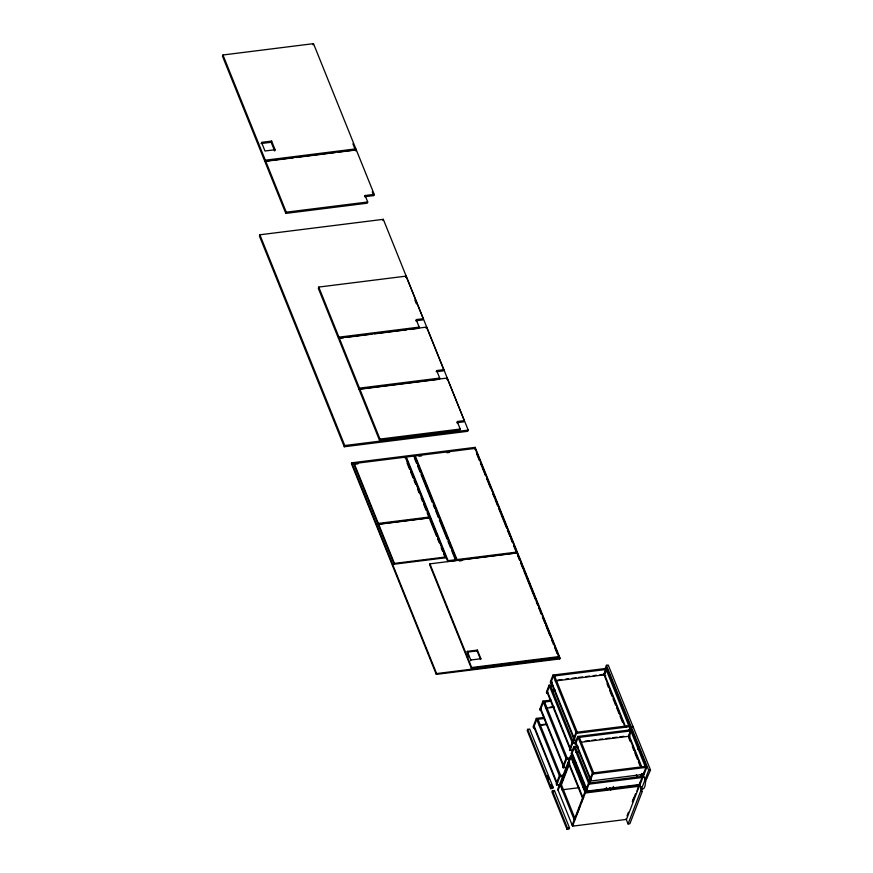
<?xml version="1.0" encoding="UTF-8"?>
<svg xmlns="http://www.w3.org/2000/svg" width="873" height="873" viewBox="0 0 873 873"><rect width="100%" height="100%" fill="white"/><g stroke="black" fill="none" stroke-linecap="round" stroke-linejoin="round"><path stroke-width="1.31" d="M639.058 749.394L638.938 748.848L638.916 749.46M630.099 730.701L631.397 727.307L633.22 727.078L650.516 770.008L646.686 778.694M626.257 726.718L626.127 726.14L626.148 726.773M337.84 152.262L355.42 150.058L355.878 148.857L313.505 43.65L222.953 54.988L222.484 56.199L264.857 161.407L293.241 157.849M275.104 149.719L274.646 150.92L271.165 142.288L271.623 141.077L261.507 142.343L264.988 150.985L275.104 149.719L271.623 141.077M264.857 161.407L265.327 160.196L222.953 54.988M265.665 161.058L265.206 162.269L285.798 213.405L367.249 203.202L367.719 201.99L365.11 195.519L374.211 194.373L356.228 149.719L265.665 161.058L286.268 212.194L285.798 213.405M313.047 44.861L313.505 43.65M259.87 234.793L259.412 235.994L344.289 446.758L467.732 431.295L468.201 430.094L383.312 219.33L259.87 234.793L344.759 445.546L344.289 446.758M355.758 150.92L356.228 149.719M415.679 320.806L422.761 319.911L423.23 318.71L406.076 276.13L318.754 287.064L318.296 288.265L338.473 338.364L343.82 337.698M365.11 195.519L364.641 196.72L373.753 195.585L374.211 194.373M382.854 220.542L383.312 219.33M338.473 338.364L338.931 337.164L318.754 287.064M437.384 371.614L443.288 370.872L443.746 369.672L426.602 327.091L339.281 338.026L338.822 339.226L358.999 389.325L437.897 379.449M358.999 389.325L359.458 388.125L339.281 338.026M359.807 388.987L359.338 390.187L379.515 440.287L459.755 430.236L460.224 429.036L457.19 421.517L464.272 420.633L447.129 378.053L359.807 388.987L379.984 439.086L379.515 440.287M405.607 277.33L406.076 276.13M351.71 462.821L351.404 463.628L436.293 674.382L559.735 658.929L560.04 658.122L475.152 447.369L351.71 462.821L436.598 673.574L436.293 674.382M353.925 464.36L354.242 463.552L405.334 457.157L429.44 517.012L429.134 517.82L378.042 524.215L353.925 464.36L357.963 463.858M423.23 318.71L416.137 319.594L419.171 327.113L418.702 328.313L409.35 329.492M426.133 328.292L426.602 327.091M436.205 371.767L436.664 370.556L443.746 369.672M378.042 524.215L378.347 523.418L354.242 463.552M378.696 524.28L378.38 525.088L394.149 564.209L445.241 557.814L445.546 557.007L429.789 517.875L378.696 524.28L394.454 563.401L394.149 564.209M405.028 457.965L405.334 457.157M406.349 457.026L406.032 457.834L447.784 561.481L455.673 560.499L455.979 559.691L414.239 456.044L406.349 457.026L448.089 560.684L447.784 561.481M439.228 379.275L439.697 378.074L436.664 370.556M413.933 456.852L414.239 456.044M415.253 455.913L414.937 456.721L456.688 560.368L516.587 552.871L516.892 552.063L475.152 448.416L415.253 455.913L456.994 559.571L456.688 560.368M446.66 379.253L447.129 378.053M464.272 420.633L463.814 421.834L456.732 422.728M429.483 518.682L429.789 517.875M429.92 563.86L429.614 564.667L471.355 668.314L558.676 657.38L558.993 656.583L517.242 552.925L429.92 563.86L471.671 667.518L471.355 668.314M474.847 448.165L475.152 447.369M474.836 449.224L475.152 448.416M467.295 651.367L466.979 652.175L477.105 650.909L477.411 650.101L467.295 651.367L470.765 660.01L470.46 660.806M477.411 650.101L480.892 658.744L480.576 659.541L477.105 650.909M527.674 729.326L527.216 730.537L550.623 788.668L552.653 788.417L553.111 787.206L529.704 729.075L527.674 729.326L551.092 787.457L550.623 788.668M544.425 717.388L536.328 718.403L533.119 726.773L533.534 727.809L534.472 726.86L533.534 727.809M551.059 700.102L542.962 701.117L539.754 709.487L540.78 710.447M551.78 684.836L549.084 685.174L546.389 692.202L546.804 693.238L547.742 692.3M629.029 730.123L630.382 726.609L606.899 668.303L552.969 675.058L550.274 682.086L550.688 683.123L551.627 682.184M540.3 709.138L540.605 708.33L563.663 765.599L563.358 766.407L540.3 709.138L540.9 709.062L540.573 709.935M550.808 681.737L551.125 680.929L574.183 738.198L573.877 739.005L550.808 681.737L551.692 682.457M534.178 726.14L536.753 719.439L537.757 718.763L560.815 776.032L559.397 775.671L556.821 782.361L557.432 782.284M540.169 710.524L541.107 709.574M540.813 708.854L543.388 702.154L544.392 701.477L567.45 758.746L566.031 758.386L563.456 765.086M546.804 693.238L547.142 692.376M547.447 691.569L549.51 686.211L550.514 685.534L573.572 742.803L572.153 742.443L570.091 747.801L570.702 747.725M550.688 683.123L551.027 682.26M551.332 681.453L553.384 676.095L554.388 675.418L577.457 732.687L576.038 732.327L573.976 737.685L574.794 738.121L574.183 738.198M551.9 682.97L552.238 682.108M552.413 790.742L551.943 791.953L567.014 829.35L569.032 829.099L569.502 827.888L554.431 790.491L552.413 790.742L567.472 828.139L567.014 829.35M560.641 784.565L556.603 785.078L556.516 783.168M567.275 767.291L563.238 767.793L562.812 766.756L563.762 765.807M572.568 750.169L569.873 750.507L569.785 748.598L570.604 749.045L570.265 749.918L570.669 749.318M576.453 740.053L573.747 740.391L573.332 739.355L574.281 738.405M557.029 782.885L556.723 783.692L533.665 726.423L533.97 725.616L557.029 782.885L557.64 782.808M569.993 749.121L570.298 748.314L547.24 691.045L546.935 691.853L569.993 749.121L570.604 749.045M570.265 749.918L570.396 748.521M553.973 791.691L554.431 790.491M556.603 785.078L559.811 776.697L536.328 718.403M563.238 767.793L566.446 759.423L542.962 701.117M569.873 750.507L572.568 743.48L549.084 685.174M573.747 740.391L576.453 733.364L552.969 675.058M577.871 746.077L573.823 746.579L571.117 753.617L571.542 754.654L572.546 753.988M590.53 780.484L590.661 779.087L590.05 779.163L590.137 781.073L644.067 774.318L646.762 767.291L631.637 729.719L577.708 736.463L575.001 743.501L575.427 744.538L576.366 743.589L575.427 744.538M573.146 755.767L570.451 756.105L557.716 789.268L572.568 826.153L626.498 819.398L639.232 786.235L638.818 785.198L586.099 791.8M568.29 762.784L568.596 761.987L583.033 797.835L582.728 798.631L568.29 762.784L568.901 762.707L560.892 783.572M571.542 754.654L571.87 753.781M572.186 752.984L574.238 747.615L575.242 746.95L589.962 783.485L588.533 783.125L586.481 788.483L587.082 788.406M576.06 742.868L578.122 737.499L579.126 736.834L593.847 773.369L592.418 773.009L590.366 778.367M558.131 790.305L568.498 763.308M568.803 762.5L570.866 757.142L571.87 756.476L586.307 792.313L584.888 791.953L582.826 797.311L583.644 797.758L583.033 797.835M605.12 668.685L606.429 665.291L608.241 665.062L633.154 726.903L631.332 727.133L630.033 730.526M560.63 785.318L569.109 763.231M560.761 786.475L569.709 763.155M607.313 669.34L605.895 668.969L603.832 674.327L624.893 726.62M604.651 674.774L606.299 670.486M582.52 798.118L572.153 825.116L573.572 825.476M641.48 773.915L642.888 777.407L640.182 784.434L586.252 791.189L586.176 789.279M576.998 813.996L580.294 805.397M581.243 802.953L582.651 799.264M572.568 826.153L585.303 792.99L570.451 756.105M586.689 788.996L586.383 789.803L571.662 753.268L571.968 752.461L586.689 788.996L587.3 788.919M590.257 779.687L590.574 778.88L575.853 742.345L575.547 743.152L590.257 779.687L590.868 779.611M586.252 791.189L588.959 784.161L573.823 746.579M590.137 781.073L592.832 774.045L577.708 736.463M628.986 734.673L630.219 731.454M644.067 774.318L643.652 773.282L646.347 766.254L645.343 766.92L630.633 730.385L631.234 730.308L629.389 736.19L629.99 736.114M632.281 801.774L633.689 798.097M627.021 815.906L628.44 812.228M633.154 799.952L635.5 793.819M638.818 785.198L636.963 791.08M639.363 783.998L639.702 783.125M640.215 782.23L642.463 776.37L641.459 777.035L640.444 774.515M640.313 783.048L640.411 781.728M643.587 773.009L644.503 772.125M646.664 778.858C644.743 777.385 646.587 788.09 642.91 789.039C641.229 787.555 640.367 792.935 642.463 790.982L629.891 823.741L628.069 823.959L648.694 770.237L631.397 727.307M645.791 781.019L643.183 774.231M261.049 143.554L271.165 142.288M265.327 160.196L355.878 148.857M295.947 157.511L335.145 152.6M286.268 212.194L367.719 201.99M338.931 337.164L419.171 327.113M346.494 337.36L371.898 334.173M374.572 333.846L406.665 329.819M359.458 388.125L439.697 378.074M379.984 439.086L460.224 429.036M344.759 445.546L468.201 430.094M418.931 456.219L421.594 455.892M446.889 452.716L449.551 452.389M378.347 523.418L429.44 517.012M394.454 563.401L445.546 557.007M448.089 560.684L455.979 559.691M456.994 559.571L516.892 552.063M459.165 560.968L461.85 560.63M470.765 660.01L480.892 658.744M471.671 667.518L558.993 656.583M436.598 673.574L560.04 658.122M554.606 675.942L606.102 669.493L604.051 674.851L555.184 680.973M557.782 680.1L561.786 679.598M565.54 679.129L568.454 678.758M572.142 678.299L576.104 677.808M578.744 677.47L582.706 676.979M585.783 676.597L589.777 676.095M593.269 675.658L596.445 675.255M599.871 674.829L604.443 674.251L624.784 724.754M550.721 686.058L553.362 685.72M552.413 690.401L555.239 690.052M552.62 690.914L555.261 690.587M544.599 702.001L551.201 701.172M549.935 707.163L553.929 706.661M545.985 708.199L553.908 707.206M537.964 719.287L544.566 718.457M541.969 724.612L545.963 724.11M539.35 725.485L547.273 724.492M577.249 732.174L628.746 725.725M629.968 725.572L628.964 726.238L605.895 668.969M576.453 733.364L630.382 726.609M579.334 737.358L630.841 730.908L628.778 736.266L581.243 742.214M631.441 730.832L632.052 730.756M573.332 739.355L573.943 739.278M573.365 742.29L576.005 741.952M584.997 741.199L589.188 740.675M591.85 740.348L595.855 739.846M599.522 739.387L602.512 739.005M606.124 738.558L610.085 738.056M612.726 737.729L617.178 737.172M619.852 736.834L623.846 736.332M572.568 743.48L575.263 743.141M575.449 747.474L578.09 747.135M569.447 749.471L570.058 749.394M576.038 752.493L578.679 752.166M567.243 758.233L569.883 757.895M566.446 759.423L570.495 758.91M572.666 762.02L575.307 761.692M576.464 762.631L573.779 762.969L577.839 773.042M573.463 763.777L576.147 763.439M562.812 766.756L564.242 767.127M560.608 775.519L563.249 775.18M559.811 776.697L563.86 776.195M593.629 772.856L645.136 766.407M592.832 774.045L646.762 767.291M648.694 770.237L650.516 770.008M556.177 784.041L556.788 783.965M589.722 780.036L590.323 779.96M556.996 784.478L557.607 784.401M642.648 773.958L643.248 773.882M551.092 787.457L553.111 787.206M589.755 782.972L641.251 776.523M588.959 784.161L642.888 777.407M561.994 789.825L579.159 787.675M583.12 787.173L585.761 786.846M585.838 790.152L586.449 790.076M586.656 790.6L587.256 790.523M585.303 792.99L639.232 786.235M641.644 789.356L639.309 784.347M574.816 819.682L574.216 819.758L560.193 784.947L560.586 784.347M567.472 828.139L569.502 827.888M606.429 665.291L631.332 727.133M641.36 765.905L629.182 735.666L628.571 735.743L641.262 767.236M607.041 683.854L608.546 687.586M609.55 690.074L612.049 696.294M613.053 698.793L615.563 705.013M616.567 707.501L619.077 713.732M620.07 716.22L622.58 722.44M628.767 737.805L630.295 741.592M632.325 746.622L633.842 750.409M634.857 752.93L637.399 759.226M638.414 761.747L639.931 765.523M641.775 773.478L642.801 775.999M636.362 774.842L637.377 777.352M639.767 783.397L640.182 784.434M640.749 786.497L641.775 789.028M640.116 785.569L641.59 789.498L639.254 784.478M613.272 786.453L614.297 788.974M626.039 818.918L628.069 823.959M352.888 143.794L355.42 150.058M372.247 191.864L373.753 195.585M476.374 451.952L478.404 457.005M480.434 462.046L481.961 465.833M482.976 468.365L485.519 474.672M486.534 477.193L497.719 504.954M498.734 507.486L500.262 511.272M502.291 516.314L503.819 520.101M504.834 522.632L507.377 528.94M508.392 531.461L512.462 541.555M513.99 545.341L516.019 550.394M517.034 552.915L519.577 559.222M520.592 561.754L525.677 574.369M526.692 576.889L530.762 586.994M532.279 590.781L534.32 595.822M535.335 598.343L537.877 604.662M538.892 607.182L541.435 613.49M542.449 616.011L552.609 641.251M554.65 646.304L556.177 650.09M557.192 652.611L559.735 658.929M414.871 300.05L416.399 303.837M476.876 454.276L479.419 460.595M480.445 463.127L485.53 475.763M486.545 478.295L490.626 488.4M492.656 493.463L494.183 497.25M495.198 499.782L497.752 506.1M498.767 508.632L506.405 527.587M507.42 530.118L509.963 536.437M510.989 538.968L512.516 542.755M513.531 545.287L516.587 552.871M517.438 554.999L519.479 560.051M520.494 562.583L523.047 568.901M524.062 571.433L535.258 599.238M536.284 601.77L537.801 605.556M538.827 608.088L541.369 614.406M542.384 616.938L544.938 623.257M545.952 625.777L550.023 635.893M551.55 639.691L553.591 644.743M554.606 647.275L557.149 653.593M609.725 787.566L610.74 790.087M606.277 787.435L607.292 789.956M579.858 778.072L581.385 781.859M583.415 786.889L584.932 790.665M561.197 784.27L575.132 818.885M547.557 775.781L549.084 779.567M551.125 784.62L552.653 788.417M414.435 458.107L416.476 463.17M417.49 465.691L420.033 472.02M421.059 474.541L432.255 502.357M433.27 504.878L434.798 508.675M435.823 511.196L438.366 517.525M439.381 520.046L447.02 539.012M448.035 541.533L450.588 547.862M451.603 550.383L455.673 560.499M407.036 462.952L409.546 469.183M410.55 471.682L413.06 477.913M414.064 480.412L415.57 484.155M417.578 489.142L419.084 492.874M421.092 497.872L422.608 501.604M423.612 504.103L426.122 510.334M427.126 512.833L428.632 516.576M429.985 519.948L436.598 536.349M437.613 538.881L439.141 542.668M441.171 547.709L442.698 551.496M443.713 554.028L445.241 557.814M467.481 653.408L468.965 657.107M605.742 675.964L605.775 675.833M617.047 698.127L617.047 698.127M630.481 737.369L630.481 737.369M637.606 749.176L637.617 749.099"/></g></svg>
